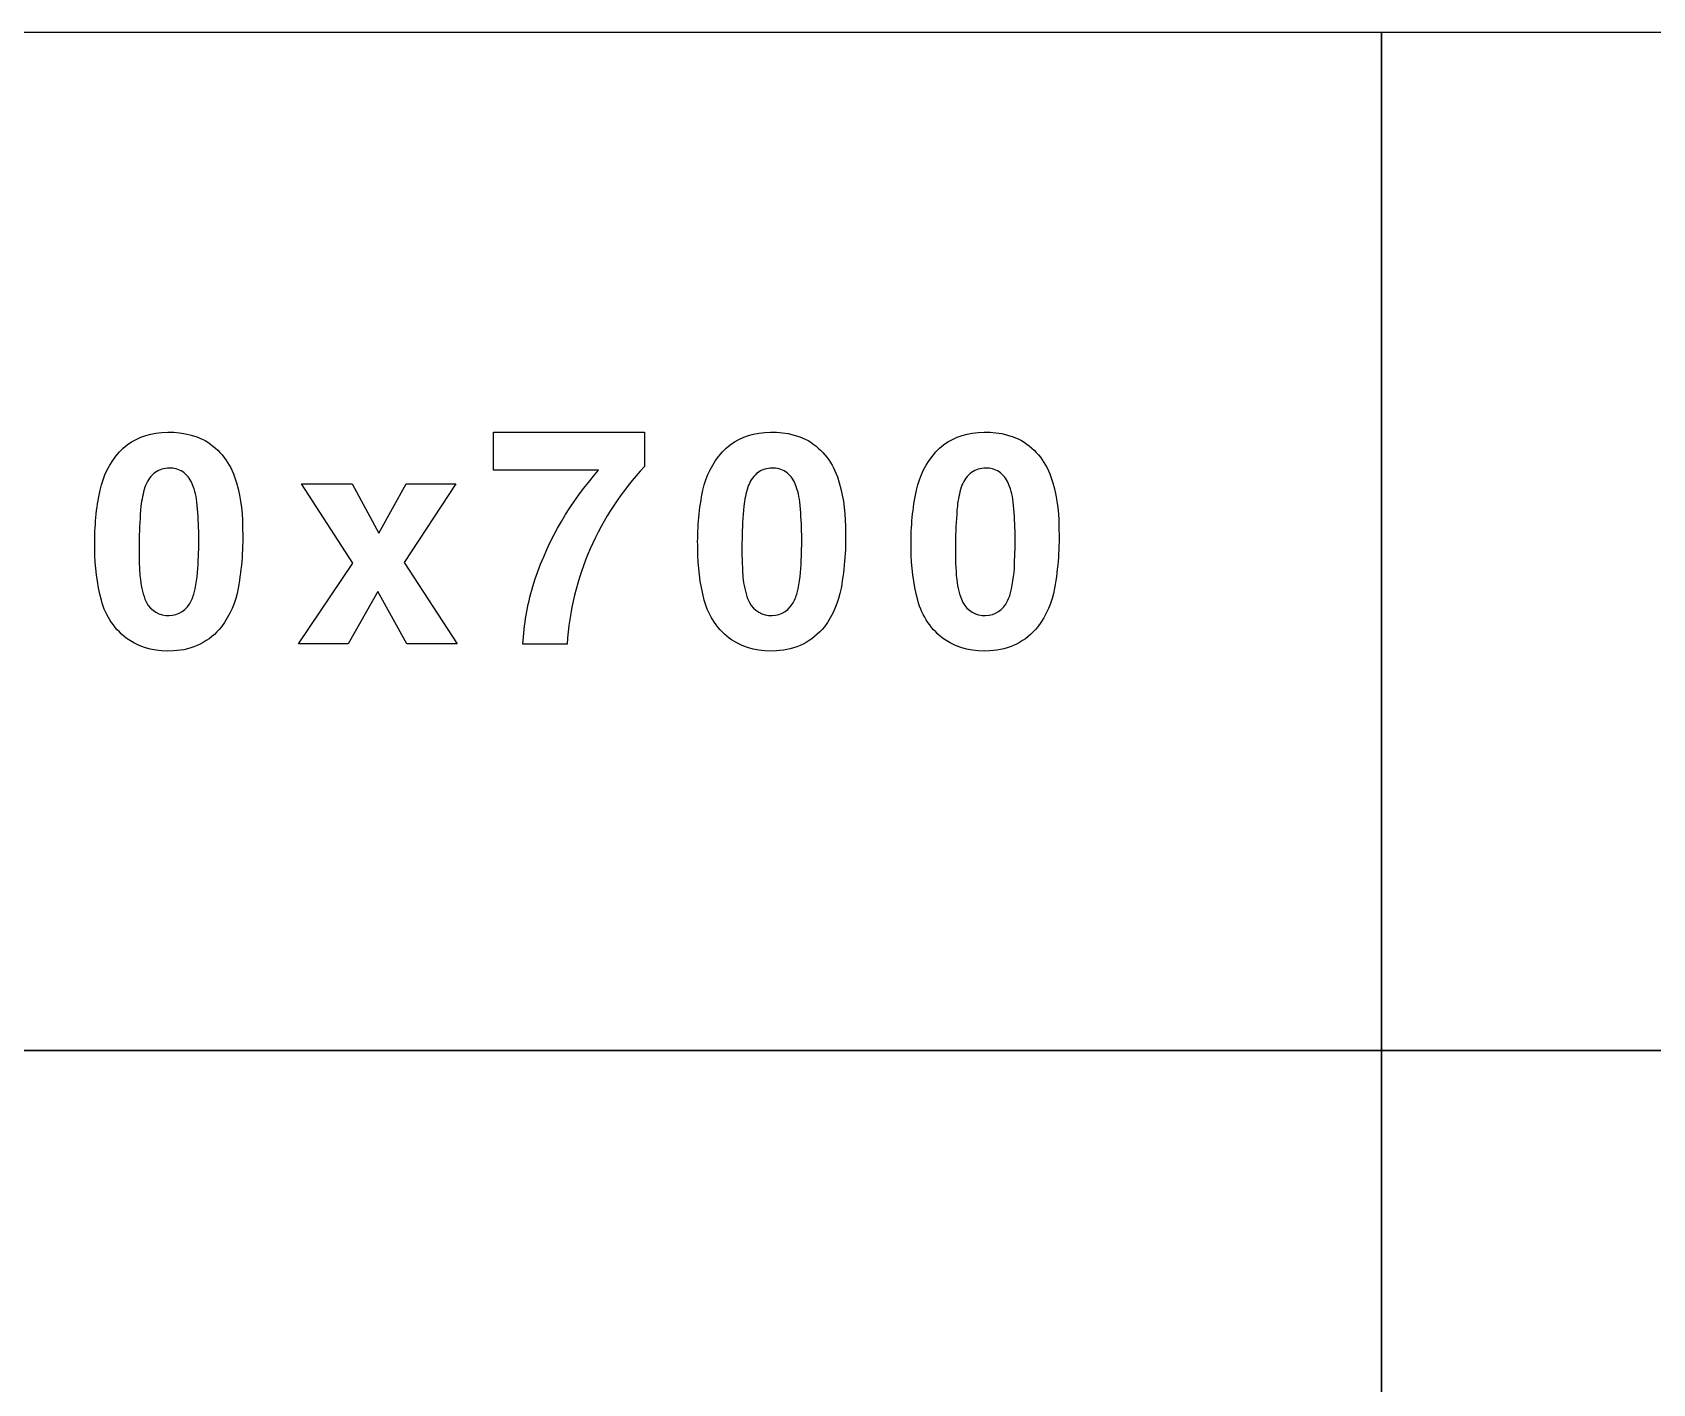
# Model space of a CAD drawing. Extents: x 0 to 4200, y -1400 to 2100.
# Drawn here: x 1873 to 2986, y 1171 to 2100 of the extents above; entities that cross this region are included whole.
import ezdxf

# ---------------------------------------------------------------- set-up
doc = ezdxf.new("R2010")
doc.units = 0
doc.header["$MEASUREMENT"] = 0

msp = doc.modelspace()

# ---------------------------------------------------------------- linework, layer by layer
for points in [[(1400, 1400), (2800, 1400), (2800, 2100), (1400, 2100)], [(2800, 1400), (4200, 1400), (4200, 2100), (2800, 2100)], [(2092.91, 1735.09), (2057.79, 1789.64), (2092.56, 1789.64), (2110.82, 1755.59), (2129.54, 1789.64), (2163.69, 1789.64), (2128.15, 1735.61), (2164.66, 1679.59), (2130.11, 1679.59), (2110.26, 1715.68), (2089.85, 1679.59), (2055.71, 1679.59)], [(1400, 0.0001), (2800, 0.0001), (2800, 1400), (1400, 1400)], [(2800, 0.0001), (4200, 0.0001), (4200, 1400), (2800, 1400)]]:
    msp.add_lwpolyline(points, close=True)
for points in [[(1915.6, 1747.57, -0.0563084), (1919.23, 1785.27, -0.130301), (1932.54, 1811.55, -0.174843), (1957.64, 1824.4, -0.147552), (1989.51, 1820.42, -0.192146), (2011.59, 1794.51, -0.0833996), (2017.14, 1760.3, -0.0545507), (2014.13, 1717.83, -0.116773), (2002.68, 1691.39, -0.221099), (1969.77, 1674.78, -0.162564), (1938.89, 1682.29, -0.174743), (1920.13, 1709.54, -0.0640867), (1915.65, 1744.75)], [(2189.66, 1825.24), (2293.4, 1825.24), (2293.4, 1801.45, 0.17337), (2240.2, 1679.41), (2209.87, 1679.41, -0.0554097), (2216.67, 1719.04, -0.10295), (2258.47, 1794.82), (2261.88, 1799.06), (2189.66, 1799.06)], [(2330.03, 1747.59, -0.0563084), (2333.66, 1785.29, -0.130301), (2346.97, 1811.57, -0.174843), (2372.07, 1824.41, -0.147552), (2403.94, 1820.43, -0.192146), (2426.02, 1794.53, -0.0833996), (2431.57, 1760.31, -0.0545507), (2428.56, 1717.85, -0.116773), (2417.11, 1691.41, -0.221099), (2384.2, 1674.79, -0.162564), (2353.32, 1682.31, -0.174743), (2334.56, 1709.56, -0.0640867), (2330.08, 1744.77)], [(2476.77, 1747.59, -0.0563084), (2480.4, 1785.29, -0.130301), (2493.72, 1811.57, -0.174843), (2518.81, 1824.41, -0.147552), (2550.68, 1820.43, -0.192146), (2572.77, 1794.53, -0.0833996), (2578.31, 1760.32, -0.0545507), (2575.3, 1717.85, -0.116773), (2563.86, 1691.41, -0.221099), (2530.94, 1674.79, -0.162564), (2500.07, 1682.31, -0.174743), (2481.3, 1709.56, -0.0640867), (2476.82, 1744.77)], [(1946.43, 1729.25, 0.0124589), (1946.74, 1725.46, 0.0668192), (1950.1, 1710.23, 0.615362), (1980.65, 1706.86, 0.0726881), (1983.92, 1714.68, 0.0588562), (1986.74, 1737.05, 0.0389037), (1985.76, 1777.24, 0.084671), (1981.81, 1791.24, 0.156013), (1974.93, 1798.54, 0.143208), (1965.5, 1800.32, 0.172584), (1956.05, 1796.6, 0.132565), (1950.08, 1787.26, 0.0498315), (1947.35, 1774.23, 0.0368731)], [(2360.86, 1729.27, 0.0124589), (2361.17, 1725.48, 0.0668192), (2364.53, 1710.24, 0.615362), (2395.08, 1706.88, 0.0726881), (2398.35, 1714.7, 0.0588562), (2401.17, 1737.07, 0.0389037), (2400.19, 1777.26, 0.084671), (2396.24, 1791.26, 0.156013), (2389.37, 1798.56, 0.143208), (2379.93, 1800.34, 0.172584), (2370.48, 1796.62, 0.132565), (2364.51, 1787.28, 0.0498315), (2361.78, 1774.25, 0.0368731)], [(2507.6, 1729.27, 0.0124589), (2507.91, 1725.48, 0.0668192), (2511.28, 1710.24, 0.615362), (2541.82, 1706.88, 0.0726881), (2545.09, 1714.7, 0.0588562), (2547.91, 1737.07, 0.0389037), (2546.94, 1777.26, 0.084671), (2542.98, 1791.26, 0.156013), (2536.11, 1798.56, 0.143208), (2526.68, 1800.34, 0.172584), (2517.22, 1796.62, 0.132565), (2511.25, 1787.28, 0.0498315), (2508.53, 1774.25, 0.0368731)]]:
    msp.add_lwpolyline(points, format="xyb", close=True)

doc.saveas('drawing.dxf')
